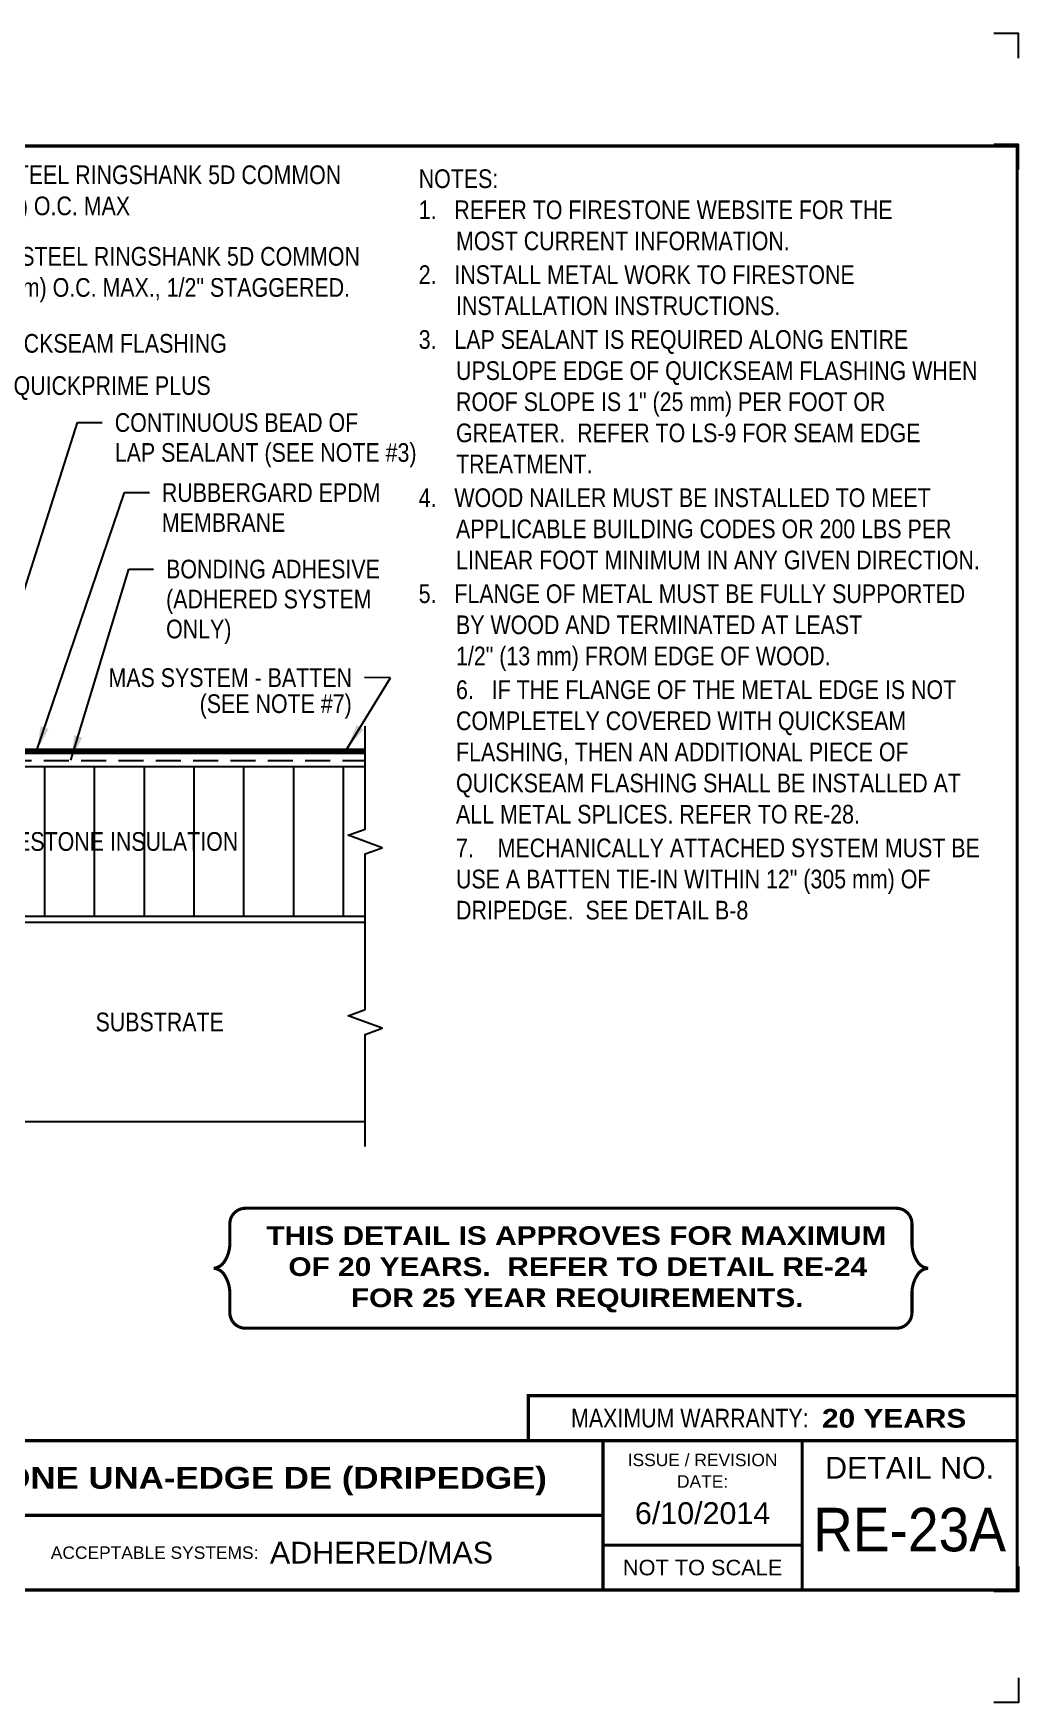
# Model space of a CAD drawing. Header units: inches. Extents: x 165.4 to 185.5, y -31.6 to -14.8.
# Drawn here: x 175.58 to 185.48, y -31.6 to -14.83 of the extents above; entities that cross this region are included whole.
import ezdxf
from ezdxf.enums import TextEntityAlignment as Align

# ---------------------------------------------------------------- set-up
doc = ezdxf.new("R2010")
doc.units = ezdxf.units.IN
doc.header["$MEASUREMENT"] = 0
doc.linetypes.add('HIDDEN', pattern=[0.375, 0.25, -0.125])
doc.layers.get('0').update_dxf_attribs({"linetype": 'CONTINUOUS'})
doc.layers.get('DEFPOINTS').update_dxf_attribs({"linetype": 'CONTINUOUS'})
for name, color, linetype in [('FSBP-ADHESIVE', 1, 'HIDDEN'), ('FSBP-ANNO-NOTE', 7, 'CONTINUOUS'), ('FSBP-INSULATION', 7, 'CONTINUOUS'), ('FSBP-MEMBRANE', 7, 'CONTINUOUS'), ('FSBP-SUBSTRATE-GENERIC', 9, 'CONTINUOUS'), ('FSBP-TTLB', 7, 'CONTINUOUS'), ('FSBP-TTLB-BORDER', 7, 'CONTINUOUS'), ('FSBP-TTLB-TEXT', 7, 'CONTINUOUS')]:
    doc.layers.add(name, color=color, linetype=linetype)
doc.styles.add('FSBP_ARIAL', font='arial.ttf')
doc.styles.add('FSBP_ARIAL_BOLD', font='')
doc.styles.add('FSBP_ARIAL_NAR', font='ARIALN.TTF')
doc.styles.get('FSBP_ARIAL_BOLD').set_extended_font_data('Arial Black')
doc.dimstyles.new('FSBP-LEADER', dxfattribs={"dimtxt": 0.1875, "dimasz": 0.25, "dimexe": 0.0625, "dimexo": 0.125, "dimgap": 0.125, "dimtad": 0, "dimtih": 1, "dimtoh": 1, "dimdec": 4, "dimzin": 0, "dimdsep": 46, "dimlunit": 4, "dimtxsty": 'FSBP_ARIAL_NAR', "dimcen": 0.09375, "dimclrd": 256, "dimclre": 256, "dimclrt": 256, "dimadec": 0, "dimazin": 0, "dimtfac": 1, "dimtdec": 4, "dimtofl": 0, "dimtmove": 0, "dimatfit": 3, "dimfxl": 1, "dimtolj": 1, "dimtzin": 0, "dimlwd": -1, "dimlwe": -1, "dimarcsym": 0})

# ---------------------------------------------------------------- blocks, each defined once
blk = doc.blocks.new('TTLB-EPDM_1')
at = {"layer": 'DEFPOINTS', "linetype": 'Continuous', "ltscale": 1.75}
for points in [[(20.01562500000003, 13.88083333333333), (20.01562500000003, 14.13083333333333), (19.76562500000003, 14.13083333333333)], [(20.01562500000003, -2.380833333333342), (20.01562500000003, -2.630833333333342), (19.76562500000003, -2.630833333333342)]]:
    blk.add_lwpolyline(points, dxfattribs=at)
at = {"layer": 'DEFPOINTS', "color": 1}
for points in [[(20.015625, 12.765625), (20.015625, 13.015625), (19.765625, 13.015625)], [(20.015625, -1.265625), (20.015625, -1.515625), (19.765625, -1.515625)]]:
    blk.add_lwpolyline(points, dxfattribs=at)
at = {"layer": 'FSBP-TTLB', "const_width": 0.03125}
blk.add_lwpolyline([(15.09028770518938, 0), (20, 0), (20, 0.4512598240669945), (15.09028770518938, 0.4512598240669945)], close=True, dxfattribs=at)
for points in [[(0, 0), (0, -1.5), (20, -1.5), (20, 0), (0, 0)], [(15.84028770518938, 0), (15.84028770518938, -1.5)], [(17.84110496735593, 0), (17.84110496735593, -1.5)], [(20, 0), (20, -1.5)], [(4.825208527206769, -0.75), (15.84028770518938, -0.75)], [(15.84028770518938, -1.048740175933006), (17.84110496735593, -1.048740175933006)]]:
    blk.add_lwpolyline(points, dxfattribs=at)
at = {"layer": 'FSBP-TTLB-BORDER', "const_width": 0.03125}
blk.add_lwpolyline([(20, 0), (20, 13), (0, 13), (0, 0)], dxfattribs=at)
at = {"layer": 'FSBP-TTLB-TEXT', "style": 'FSBP_ARIAL_NAR'}
blk.add_text('MAXIMUM WARRANTY:', height=0.1875, dxfattribs=at).set_placement((17.90516569312837, 0.2256299120335257), align=Align.MIDDLE_RIGHT)
at = {"layer": 'FSBP-TTLB-TEXT', "style": 'FSBP_ARIAL'}
for s, height, p in [('ISSUE / REVISION', 0.125, (16.84069633627263, -0.1938496373466023)), ('DETAIL NO.', 0.21875, (18.92055248367797, -0.2724398367368792)), ('DATE:', 0.125, (16.84069633627263, -0.409973105348854)), ('NOT TO SCALE', 0.15625, (16.84069633627263, -1.274370087966503))]:
    blk.add_text(s, height=height, dxfattribs=at).set_placement(p, align=Align.MIDDLE_CENTER)
blk.add_text('ACCEPTABLE SYSTEMS:', height=0.125, dxfattribs=at).set_placement((10.29281281591562, -1.125), align=Align.MIDDLE_LEFT)
at = {"layer": 'FSBP-TTLB-TEXT'}
for tag, height, style, p in [('MAXIMUM_WARRANTY', 0.1875, 'FSBP_ARIAL_BOLD', (18.03987100774941, 0.2240244307510579)), ('ACCPT_SYSTEMS', 0.21875, 'FSBP_ARIAL', (12.49438170418193, -1.125))]:
    blk.add_attdef(tag, text='', height=height, dxfattribs=dict(at, style=style)).set_placement(p, align=Align.MIDDLE_LEFT)
for tag, height, style, p in [('DETAIL_DESCP_LINE_1', 0.21875, 'FSBP_ARIAL_BOLD', (10.33118450231211, -0.3736318192489421)), ('ISSUE_REV_DATE', 0.21875, 'FSBP_ARIAL', (16.84069633627263, -0.7282559425942452)), ('DETAIL_NUMBER', 0.4375, 'FSBP_ARIAL', (18.91941590748775, -0.8931630692489421))]:
    blk.add_attdef(tag, text='', height=height, dxfattribs=dict(at, style=style)).set_placement(p, align=Align.MIDDLE_CENTER)

msp = doc.modelspace()

# ---------------------------------------------------------------- hatches: boundary and pattern name
at = {"layer": 'FSBP-INSULATION'}
h = msp.add_hatch(dxfattribs=at)
h.set_pattern_fill('LINE', color=256, scale=4, angle=90, style=0)
h.set_pattern_definition([(90, (-62.80470508091088, -62.85020466269787), (-0.5, 3.061515884555943e-17), [])])
h.paths.add_polyline_path([(178.9143867031446, -23.6993598317245), (178.9143867031445, -23.07435983172449), (179.0861040418605, -23.0118598317245), (178.7426693644286, -22.8868598317245), (178.9143867031445, -22.8243598317245), (178.9143867031445, -22.1993598317245), (173.7849862255653, -22.1993598317245), (173.7849862255653, -23.6993598317245)])
h.paths.add_polyline_path([(175.0123420748598, -23.09481302067402), (177.6870308538502, -23.09481302067402), (177.6870308538502, -22.80377874372996), (175.0123420748598, -22.80377874372996)], flags=24)

# ---------------------------------------------------------------- linework, layer by layer
at = {"layer": 'FSBP-ADHESIVE', "linetype": 'HIDDEN'}
msp.add_line((172.3108668339991, -22.1368598317245), (178.9143867031446, -22.1368598317245), dxfattribs=at)
at = {"layer": 'FSBP-ANNO-NOTE', "const_width": 0.03125}
msp.add_lwpolyline([(184.4067614664918, -27.47418623978399), (184.4067614664918, -27.68069102076682, -0.414213562373095), (184.2505114664918, -27.83694102076682), (177.7105881220241, -27.83694102076682, -0.414213562373095), (177.5543381220241, -27.68069102076682), (177.5543381220241, -27.474186239784, 0.1409083258157955), (177.4958904958367, -27.29604518968097, 0.2244532195272858), (177.3918270781237, -27.23476414958417, 0.2244532195272858), (177.4958904958367, -27.17348310948737, 0.1409083258157939), (177.5543381220241, -26.99534205938435), (177.5543381220241, -26.78883727840152, -0.414213562373095), (177.7105881220241, -26.63258727840152), (184.2505114664918, -26.63258727840152, -0.414213562373095), (184.4067614664918, -26.78883727840152), (184.4067614664918, -26.99534205938435, 0.1409083258157955), (184.4652090926793, -27.17348310948737, 0.2244532195272858), (184.5692725103922, -27.23476414958417, 0.2244532195272858), (184.4652090926793, -27.29604518968097, 0.1409083258157939)], format="xyb", close=True, dxfattribs=at)
at = {"layer": 'FSBP-INSULATION', "linetype": 'Continuous'}
msp.add_lwpolyline([(178.9143867031446, -23.6993598317245), (178.9143867031445, -23.0743598317245), (179.0861040418605, -23.0118598317245), (178.7426693644286, -22.8868598317245), (178.9143867031445, -22.8243598317245), (178.9143867031446, -21.7931098317245)], dxfattribs=at)
at = {"layer": 'FSBP-INSULATION'}
msp.add_lwpolyline([(178.9143867031446, -22.1993598317245), (173.7849862255654, -22.1993598317245), (173.7849862255654, -23.6993598317245), (178.9143867031446, -23.6993598317245)], dxfattribs=at)
at = {"layer": 'FSBP-MEMBRANE', "const_width": 0.06}
msp.add_lwpolyline([(178.9143867031446, -22.0431098317245), (172.3025952820273, -22.0431098317245)], dxfattribs=at)
at = {"layer": 'FSBP-SUBSTRATE-GENERIC'}
for points in [[(178.9143867031446, -23.7618598317245), (174.7849862255654, -23.7618598317245), (174.7849862255654, -25.7618598317245), (178.9143867031446, -25.7618598317245)], [(178.9143867031446, -26.0118598317245), (178.9143867031445, -24.8868598317245), (179.0861040418605, -24.8243598317245), (178.7426693644286, -24.6993598317245), (178.9143867031445, -24.6368598317245), (178.9143867031446, -23.6993598317245)]]:
    msp.add_lwpolyline(points, dxfattribs=at)

# ---------------------------------------------------------------- block references
ref = msp.add_blockref('TTLB-EPDM_1', (165.4627011304549, -28.96570450356557))
ref.add_attrib('DETAIL_DESCP_LINE_1', 'ROOF EDGE WITH FIRESTONE UNA-EDGE DE (DRIPEDGE)', dxfattribs={"layer": 'FSBP-TTLB-TEXT', "height": 0.21875, "style": 'FSBP_ARIAL_BOLD'}).set_placement((175.793885632767, -29.33933632281451), align=Align.MIDDLE_CENTER)
ref.add_attrib('ACCPT_SYSTEMS', 'ADHERED/MAS', dxfattribs={"layer": 'FSBP-TTLB-TEXT', "height": 0.21875, "style": 'FSBP_ARIAL'}).set_placement((177.9570828346368, -30.09070450356557), align=Align.MIDDLE_LEFT)
ref.add_attrib('ISSUE_REV_DATE', '6/10/2014', dxfattribs={"layer": 'FSBP-TTLB-TEXT', "height": 0.21875, "style": 'FSBP_ARIAL'}).set_placement((182.3033974667275, -29.69396044615981), align=Align.MIDDLE_CENTER)
ref.add_attrib('DETAIL_NUMBER', 'RE-23A', dxfattribs={"layer": 'FSBP-TTLB-TEXT', "height": 0.4375, "style": 'FSBP_ARIAL', "width": 0.90625}).set_placement((184.3821170379426, -29.85886757281451), align=Align.MIDDLE_CENTER)
ref.add_attrib('MAXIMUM_WARRANTY', '20 YEARS', dxfattribs={"layer": 'FSBP-TTLB-TEXT', "height": 0.1875, "style": 'FSBP_ARIAL_BOLD'}).set_placement((183.5025721382043, -28.74168007281451), align=Align.MIDDLE_LEFT)

# ---------------------------------------------------------------- texts
at = {"layer": 'FSBP-ANNO-NOTE', "style": 'FSBP_ARIAL_NAR'}
for s, p in [('5" QUICKSEAM FLASHING', (174.8460706866616, -17.94751698525045)), ('QUICKPRIME PLUS', (175.3816536056368, -18.37157699651322)), ('CONTINUOUS BEAD OF', (176.3982120123407, -18.74258118730669)), ('LAP SEALANT (SEE NOTE #3)', (176.3982120123407, -19.04336243730669)), ('RUBBERGARD EPDM', (176.8715852959859, -19.44600795804689)), ('MEMBRANE', (176.8715852959859, -19.74678920804689)), ('BONDING ADHESIVE', (176.9138579122217, -20.21407951750578)), ('(ADHERED SYSTEM', (176.9138579122217, -20.51486076750578)), ('ONLY)', (176.9138579122217, -20.81564201750578))]:
    msp.add_text(s, height=0.1875, dxfattribs=at).set_placement(p, align=Align.MIDDLE_LEFT)
for s, p in [('MAS SYSTEM - BATTEN', (178.7812987881438, -21.304139904306)), ('(SEE NOTE #7)', (178.7788369673556, -21.56540716883456))]:
    msp.add_text(s, height=0.1875, dxfattribs=at).set_placement(p, align=Align.MIDDLE_RIGHT)
for s, p in [('FIRESTONE INSULATION', (176.349686464355, -22.9493598317245)), ('SUBSTRATE', (176.849686464355, -24.7618598317245))]:
    msp.add_text(s, height=0.1875, dxfattribs=at).set_placement(p, align=Align.MIDDLE_CENTER)
at = {"layer": 'FSBP-ANNO-NOTE', "char_height": 0.1875, "attachment_point": 1}
for s, width, gutter_width, heights, insert, style in [('1-3/4" STAINLESS STEEL RINGSHANK 5D COMMON \\PNAILS @ 8" (203 mm) O.C. MAX', 5.306775921836987, 5, [0.7330617860461643], (173.3936772524286, -16.16060127666085), 'FSBP_ARIAL_NAR'), ('\\A1;\\pi-0.375,l0.375,t0.1875,0.375;NOTES:\\P1.   REFER TO FIRESTONE WEBSITE FOR THE                MOST CURRENT INFORMATION.\\P{\\H0.083333x;\\P\\pt0.375;}2.   INSTALL METAL WORK TO FIRESTONE INSTALLATION INSTRUCTIONS.\\P{\\H0.083333x; \\P\\ptz;}3.   LAP SEALANT IS REQUIRED ALONG ENTIRE UPSLOPE EDGE OF QUICKSEAM FLASHING WHEN ROOF SLOPE IS 1" (25 mm) PER FOOT OR GREATER.  REFER TO LS-9 FOR SEAM EDGE TREATMENT.{\\H0.083333x;\\P\\P}4.   WOOD NAILER MUST BE INSTALLED TO MEET APPLICABLE BUILDING CODES OR 200 LBS PER LINEAR FOOT MINIMUM IN ANY GIVEN DIRECTION.\\P\\pt0.375;{\\H0.083333x;\\P\\ptz;}5.   FLANGE OF METAL MUST BE FULLY SUPPORTED \\P\\pi0,t0.375;BY WOOD AND TERMINATED AT LEAST \\P1/2" (13 mm) FROM EDGE OF WOOD.{\\H0.083333x; \\P\\P\\pi-0.375,tz;}6.   IF THE FLANGE OF THE METAL EDGE IS NOT COMPLETELY COVERED WITH QUICKSEAM FLASHING, THEN AN ADDITIONAL PIECE OF QUICKSEAM FLASHING SHALL BE INSTALLED AT ALL METAL SPLICES. REFER TO RE-28.{\\H0.083333x;\\P\\pi0;\\P\\pi-0.375;}7.    MECHANICALLY ATTACHED SYSTEM MUST BE USE A BATTEN TIE-IN WITHIN 12" (305 mm) OF DRIPEDGE.  SEE DETAIL B-8', 5.796232403861737, 23.08110225731588, [8.65452463927285], (179.4514469246457, -16.20007950356557), 'FSBP_ARIAL_NAR'), ('\\A1;1-3/4" STAINLESS STEEL RINGSHANK 5D COMMON \\PNAILS @ 4" (105 mm) O.C. MAX., 1/2" STAGGERED.', 5.306775921836987, 5, [0.7330617860461643], (173.5819818290406, -16.97979470318352), 'FSBP_ARIAL_NAR'), ('\\pi0.11302;THIS DETAIL IS APPROVES FOR MAXIMUM \\P\\pi0.33499;OF 20 YEARS.  REFER TO DETAIL RE-24 \\P\\pi0.96272;FOR 25 YEAR REQUIREMENTS.', 6.343074615461148, 5, [0.9127548368072809], (177.8074447417957, -26.8126006644965), 'FSBP_ARIAL_BOLD')]:
    msp.add_mtext_dynamic_manual_height_columns(s, width=width, gutter_width=gutter_width, heights=heights, dxfattribs=dict(at, insert=insert, style=style))

# ---------------------------------------------------------------- leaders
at = {"layer": 'FSBP-ANNO-NOTE'}
for points in [[(175.0849644337522, -21.69503236081811), (176.0232120123407, -18.74258118730669), (176.2732120123407, -18.74258118730669)], [(175.6126267685718, -22.0431098317245), (176.4965852959859, -19.44600795804689), (176.7465852959859, -19.44600795804689)], [(175.9583966610302, -22.13392525343895), (176.5388579122217, -20.21407951750578), (176.7888579122217, -20.21407951750578)], [(178.7322107398944, -22.01572254997243), (179.1678026888703, -21.30456762789311), (178.9062987881438, -21.304139904306)]]:
    msp.add_leader(points, dimstyle='FSBP-LEADER', dxfattribs=at)

doc.saveas('drawing.dxf')
